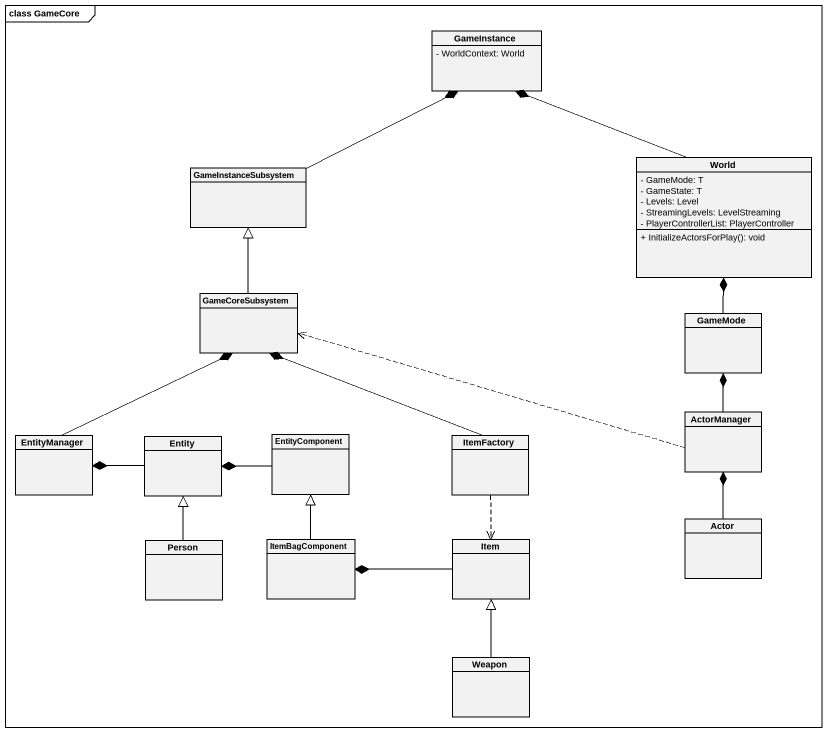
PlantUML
@startuml
mainframe class GameCore
hide circle
hide empty members
skinparam classAttributeIconSize 0
class GameInstance {
  - WorldContext: World
}
class GameInstanceSubsystem
class World {
  - GameMode: T
  - GameState: T
  - Levels: Level
  - StreamingLevels: LevelStreaming
  - PlayerControllerList: PlayerController
  + InitializeActorsForPlay(): void
}
class GameCoreSubsystem
class GameMode
class ActorManager
class EntityManager
class "Entity" as Entity_
class EntityComponent
class ItemFactory
class "Actor" as Actor_
class "Person" as Person_
class ItemBagComponent
class Item
class Weapon
GameInstanceSubsystem -right-* GameInstance
World -up-* GameInstance
GameCoreSubsystem -up-|> GameInstanceSubsystem
GameMode -up-* World
ActorManager .left.> GameCoreSubsystem
ActorManager -up-* GameMode
EntityManager -up-* GameCoreSubsystem
Entity_ -left-* EntityManager
EntityComponent -left-* Entity_
ItemFactory -left-* GameCoreSubsystem
ItemFactory ..> Item
Actor_ -up-* ActorManager
Person_ -up-|> Entity_
ItemBagComponent -up-|> EntityComponent
Item -left-* ItemBagComponent
Weapon -up-|> Item
@enduml
